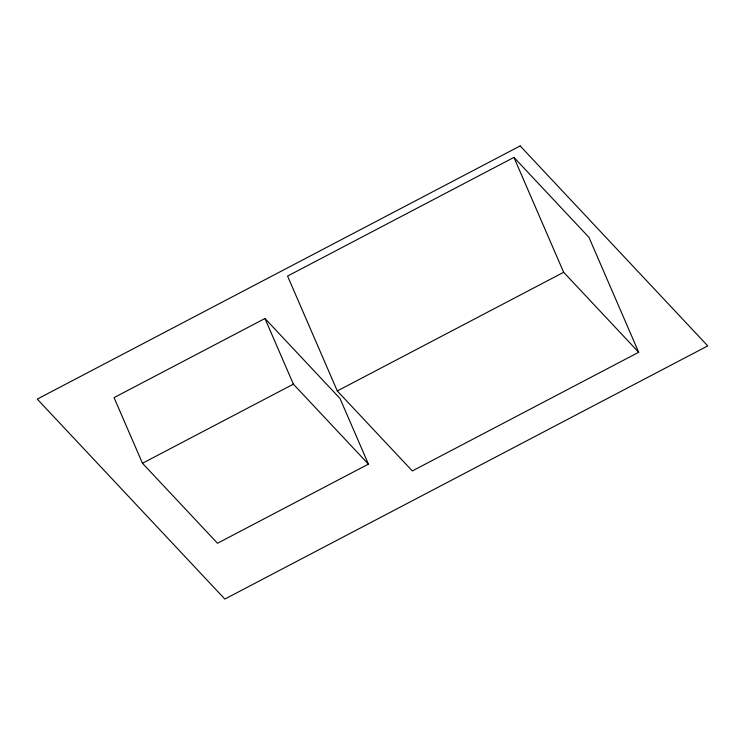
<?xml version="1.0" encoding="UTF-8"?>
<svg xmlns="http://www.w3.org/2000/svg" width="745" height="745" viewBox="0 0 745 745"><rect width="100%" height="100%" fill="white"/><g stroke="black" fill="none" stroke-linecap="round" stroke-linejoin="round"><path stroke-width="1.12" d="M513.938 157.409L287.57 276.078L337.289 390.957L412.33 470.942L638.689 352.273L588.978 237.394L513.938 157.409L563.648 272.288L638.689 352.273M264.969 318.506L114.059 397.616L142.472 463.269L217.503 543.254L368.412 464.135L340.009 398.491L264.969 318.506L293.381 384.15L368.412 464.135M142.472 463.269L293.381 384.15M337.289 390.957L563.648 272.288M520.159 145.936L37.25 399.106L224.841 599.064L707.75 345.894L520.159 145.936"/></g></svg>
